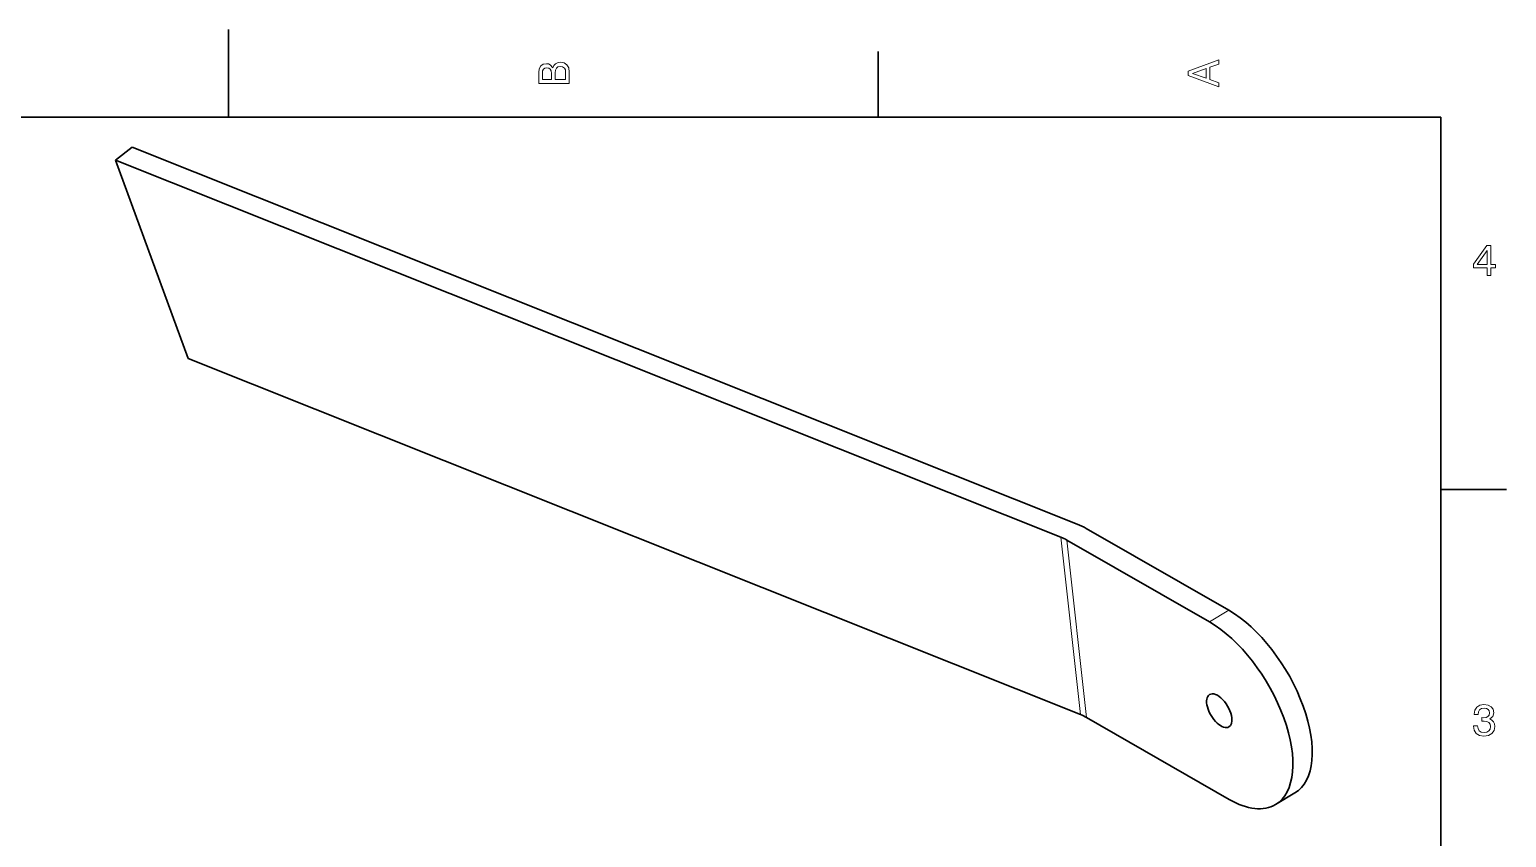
# Model space of a CAD drawing. Extents: x 0 to 297, y 0 to 210.
# Drawn here: x 125.8 to 294.5, y 117.8 to 210 of the extents above; entities that cross this region are included whole.
import ezdxf

# ---------------------------------------------------------------- set-up
doc = ezdxf.new("R2010")
doc.units = 0

msp = doc.modelspace()

# ---------------------------------------------------------------- linework, layer by layer
at = {"color": 7, "lineweight": 35, "ltscale": 0.25}
msp.add_line((148.5, 200), (148.5, 210), dxfattribs=at)
at = {"color": 7, "lineweight": 35, "ltscale": 0.1875}
for p, q in [((222.699997, 200), (222.699997, 207.5)), ((287, 157.5), (294.5, 157.5))]:
    msp.add_line(p, q, dxfattribs=at)
at = {"color": 7, "lineweight": 35}
for p, q in [((287, 200), (10, 200)), ((287, 10), (287, 200)), ((245.464737, 153.535446), (137.472382, 196.585114)), ((135.593842, 195.091064), (143.87738, 172.424683)), ((243.586227, 152.041412), (135.593842, 195.091064)), ((143.87738, 172.424683), (245.829697, 131.782806))]:
    msp.add_line(p, q, dxfattribs=at)
at = {"color": 7, "lineweight": 35, "ltscale": 0.060006}
msp.add_line((135.593842, 195.091064), (137.472382, 196.585114), dxfattribs=at)
at = {"color": 7, "lineweight": 13}
for p, q in [((243.586227, 152.041412), (245.829697, 131.782806)), ((244.266922, 151.714813), (246.510391, 131.456223))]:
    msp.add_line(p, q, dxfattribs=at)
at = {"color": 7, "lineweight": 35, "ltscale": 0.469799}
for p, q in [((246.485794, 153.045578), (262.783844, 143.690857)), ((262.808441, 122.101501), (246.510391, 131.456223))]:
    msp.add_line(p, q, dxfattribs=at)
at = {"color": 7, "lineweight": 35, "ltscale": 0.469798}
msp.add_line((244.266922, 151.714813), (260.564972, 142.360107), dxfattribs=at)
at = {"color": 7, "lineweight": 13, "ltscale": 0.064683}
msp.add_line((262.783844, 143.690857), (260.564972, 142.360107), dxfattribs=at)
at = {"color": 7, "lineweight": 35, "ltscale": 0.064683}
msp.add_line((268.116028, 121.511009), (270.3349, 122.841766), dxfattribs=at)
at = {"color": 7, "lineweight": 13}
for points in [[(185.542007, 205.630417), (185.249496, 205.983429), (185.052811, 206.074219), (184.81073, 206.104477), (184.432495, 206.03891), (184.160156, 205.842224), (183.993729, 205.524506), (183.933212, 205.080704), (183.933212, 203.835022), (187.433212, 203.835022), (187.433212, 205.151306), (187.36261, 205.620331), (187.155838, 205.968307), (186.828018, 206.185165), (186.384216, 206.260818), (186.08667, 206.215424), (185.839554, 206.094391), (185.65799, 205.897705)], [(261.633209, 203.466858), (261.633209, 203.930847), (260.604401, 204.298996), (260.604401, 205.695969), (261.633209, 206.064133), (261.633209, 206.538193), (258.128174, 205.257217), (258.128174, 204.742798)], [(185.385666, 204.984879), (185.385666, 204.298996), (184.351807, 204.298996), (184.351807, 205.025223), (184.382065, 205.297562), (184.472839, 205.489197), (184.629181, 205.605194), (184.86116, 205.645538), (185.093155, 205.600143), (185.254532, 205.479111), (185.355408, 205.272339)], [(187.014618, 205.095825), (187.014618, 204.298996), (185.809296, 204.298996), (185.809296, 205.050446), (185.844589, 205.368164), (185.9505, 205.595108), (186.132065, 205.731277), (186.394302, 205.776657), (186.671692, 205.731277), (186.863327, 205.605194), (186.979324, 205.393372)], [(260.17572, 204.460388), (258.632477, 205), (260.17572, 205.539627)], [(292.277374, 181.916794), (292.731262, 181.916794), (292.731262, 182.784225), (293.23056, 182.784225), (293.23056, 183.187683), (292.731262, 183.187683), (292.731262, 185.341141), (292.272339, 185.341141), (290.739197, 183.228027), (290.739197, 182.784225), (292.277374, 182.784225)], [(291.162842, 183.187683), (292.277374, 184.756134), (292.277374, 183.187683)], [(290.729126, 130.51622), (290.729126, 130.480911), (290.809814, 129.996765), (291.046844, 129.633652), (291.420044, 129.401657), (291.914276, 129.315933), (292.438782, 129.401657), (292.832153, 129.623566), (293.08429, 129.976593), (293.175079, 130.430481), (293.134735, 130.728027), (293.023773, 130.970108), (292.842224, 131.156708), (292.600159, 131.292877), (292.927948, 131.565216), (293.043945, 131.998932), (292.968292, 132.392303), (292.751434, 132.68985), (292.398407, 132.87645), (291.914276, 132.942017), (291.460388, 132.861313), (291.112396, 132.63942), (290.885468, 132.286392), (290.809814, 131.817368), (290.809814, 131.782074), (291.258636, 131.782074), (291.299011, 132.104828), (291.430115, 132.336823), (291.641937, 132.478027), (291.939484, 132.528473), (292.201721, 132.488113), (292.393372, 132.382217), (292.509369, 132.210739), (292.554749, 131.97876), (292.509369, 131.731628), (292.388336, 131.565216), (292.176514, 131.46434), (291.889069, 131.434082), (291.692383, 131.439133), (291.692383, 131.04071), (291.939484, 131.050797), (292.257202, 131.005417), (292.494232, 130.884369), (292.635468, 130.687683), (292.685883, 130.430481), (292.630402, 130.13797), (292.484161, 129.921112), (292.252167, 129.784943), (291.944519, 129.739563), (291.626801, 129.789993), (291.394806, 129.941284), (291.248566, 130.183365), (291.193085, 130.51622)]]:
    msp.add_lwpolyline(points, close=True, dxfattribs=at)
at = {"color": 7, "lineweight": 35}
for centre, major_axis, ratio, start_param, end_param in [((239.829193, 149.053314), (5.963531, 0.660412), 0.579042, 0.6697884196, 0.8268680523), ((239.829193, 149.053314), (8.945312, 0.990618), 0.579042, 0.6697884196, 0.8268680523), ((263.905579, 133.561554), (6.429199, -10.719864), 0.506153, 0.000022416, 2.4055009149), ((261.686707, 132.230804), (6.429199, -10.719864), 0.506153, 0.000022416, 2.4055009149), ((261.686707, 132.230804), (1.105835, -1.843817), 0.506153, 3.1415600026, 6.2831526562), ((261.686707, 132.230804), (1.105835, -1.843817), 0.506153, 0.8347045881, 3.1415600026), ((242.072662, 128.794708), (5.963531, 0.660412), 0.579042, 0.6697884196, 0.8268680523), ((261.686707, 132.230804), (1.105835, -1.843817), 0.506153, 6.2831526562, 7.1178898953), ((261.686707, 132.230804), (6.429199, -10.719864), 0.506153, 5.5470935685, 6.2832077232)]:
    msp.add_ellipse(centre, major_axis=major_axis, ratio=ratio, start_param=start_param, end_param=end_param, dxfattribs=at)

doc.saveas('drawing.dxf')
